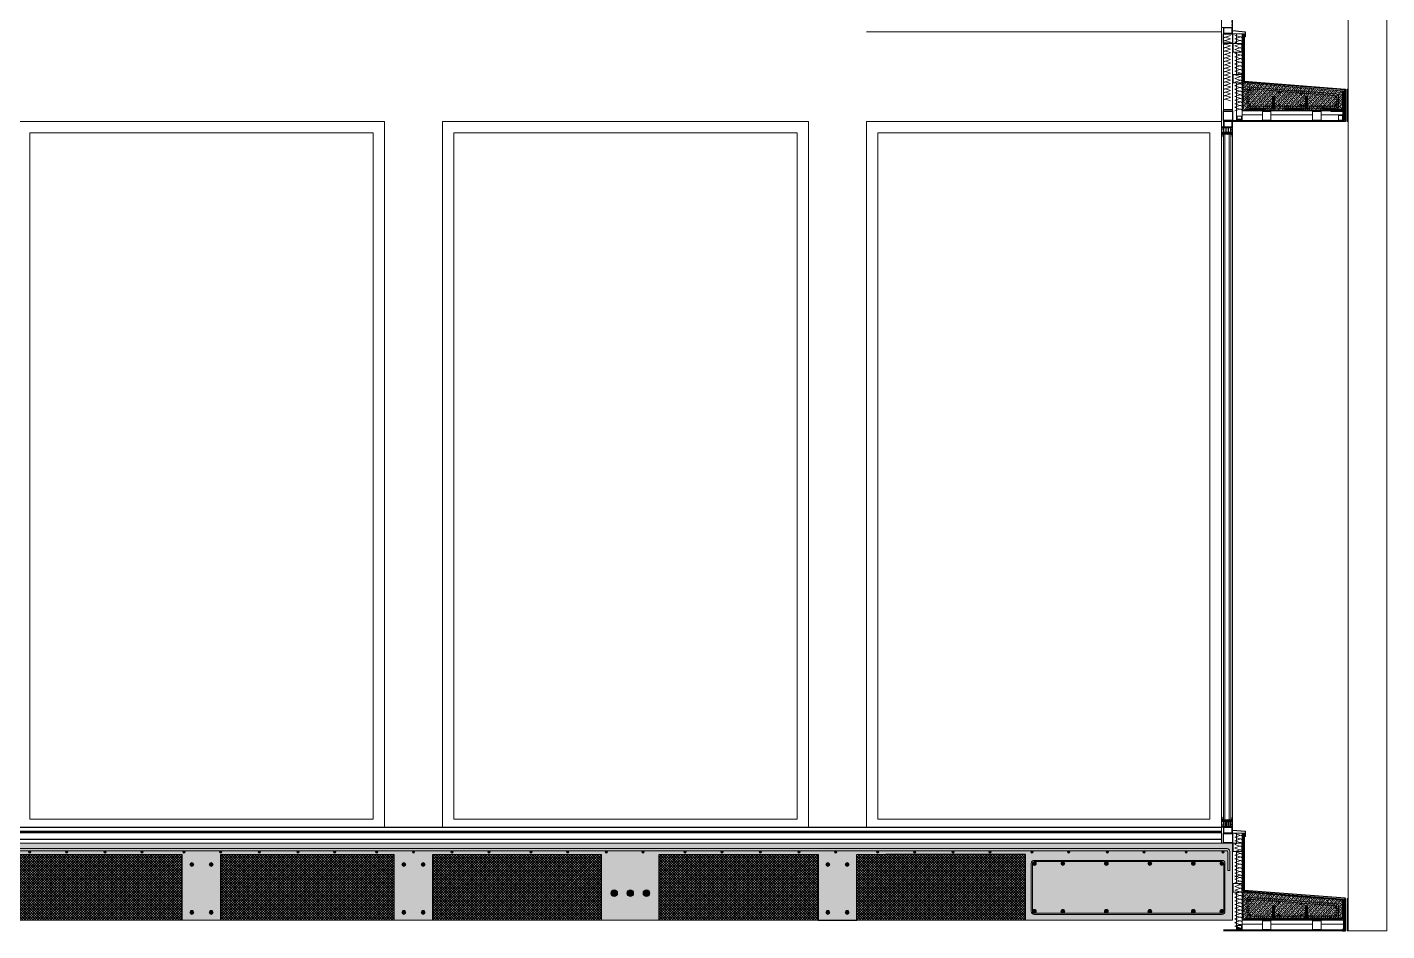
# Model space of a CAD drawing. Header units: metres. Extents: x -175 to 101, y -7 to 93.
# Drawn here: x 54.22 to 61.28, y -5.48 to -0.79 of the extents above; entities that cross this region are included whole.
import ezdxf

# ---------------------------------------------------------------- set-up
doc = ezdxf.new("R2010")
doc.units = ezdxf.units.M
doc.linetypes.add('GESTRICHELT', pattern=[0.75, 0.5, -0.25])
doc.linetypes.add('HIDDEN', pattern=[0.375, 0.25, -0.125])
for name, color, linetype, lineweight, transparency in [('DC_AISLAMIENTO', 14, 'Continuous', 9, 0.3), ('DC_ARMADURA', 251, 'Continuous', 9, 0.3), ('DC_LINEA DISCONTINUA', 251, 'HIDDEN', 9, 0.3), ('DC_SOMBREADO', 252, 'Continuous', 9, 0.4), ('DC_TRANSPARENTE', 251, 'Continuous', 9, 0.4), ('DG_CALLES', 250, 'Continuous', 9, 0.5)]:
    doc.layers.add(name, color=color, linetype=linetype, lineweight=lineweight, transparency=transparency)
doc.layers.add('DC_LINEA', color=251, linetype='Continuous', lineweight=9)

# ---------------------------------------------------------------- blocks, each defined once
blk = doc.blocks.new('EPS')
at = {"layer": 'DC_SOMBREADO', "linetype": 'Continuous', "transparency": 33554577}
h = blk.add_hatch(dxfattribs=at)
h.set_pattern_fill('ANSI37', color=9, scale=0.003)
h.set_pattern_definition([(45, (-0.414305, -0.79556), (-0.006735192091, 0.006735192091), []), (135, (-0.414305, -0.79556), (-0.006735192091, -0.006735192091), [])])
h.paths.add_polyline_path([(-6232.4327, 2478.7017), (-6233.3077, 2478.7017), (-6233.3077, 2478.3617), (-6232.4327, 2478.3617)])
blk.add_line((-6233.3077, 2478.7017), (-6232.4327, 2478.7017))
at = {"layer": 'DC_LINEA', "linetype": 'Continuous'}
for p, q in [((-6233.3077, 2478.3617), (-6233.3077, 2478.7017)), ((-6232.4327, 2478.3617), (-6232.4327, 2478.7017))]:
    blk.add_line(p, q, dxfattribs=at)
at = {"layer": 'DC_TRANSPARENTE', "linetype": 'Continuous'}
blk.add_line((-6232.4327, 2478.3617), (-6233.3077, 2478.3617), dxfattribs=at)
blk = doc.blocks.new('AISLM1')
at = {"layer": 'DC_AISLAMIENTO'}
for p, q in [((-6235.44, 2491.68), (-6235.419, 2491.743)), ((-6235.417, 2491.743), (-6235.396, 2491.68))]:
    blk.add_line(p, q, dxfattribs=at)
blk.add_arc((-6235.44, 2491.749), 0.0225, 345, 90, dxfattribs=at)

msp = doc.modelspace()

# ---------------------------------------------------------------- hatches: boundary and pattern name
at = {"layer": 'DC_ARMADURA'}
h = msp.add_hatch(color=256, dxfattribs=at)
edge = h.paths.add_edge_path()
edge.add_arc((60.5671, -1.119), 0.005, 0, 360)
h = msp.add_hatch(color=256, dxfattribs=at)
edge = h.paths.add_edge_path()
edge.add_arc((60.7198, -1.1309), 0.005, 0, 360)
h = msp.add_hatch(color=256, dxfattribs=at)
edge = h.paths.add_edge_path()
edge.add_arc((60.5678, -1.1976), 0.005, 0, 360)
h = msp.add_hatch(color=256, dxfattribs=at)
edge = h.paths.add_edge_path()
edge.add_arc((60.7186, -1.1976), 0.005, 0, 360)
h = msp.add_hatch(color=256, dxfattribs=at)
edge = h.paths.add_edge_path()
edge.add_arc((60.8335, -1.1976), 0.005, 0, 360)
h = msp.add_hatch(color=256, dxfattribs=at)
edge = h.paths.add_edge_path()
edge.add_arc((60.834, -1.1398), 0.005, 0, 360)
h = msp.add_hatch(color=256, dxfattribs=at)
edge = h.paths.add_edge_path()
edge.add_arc((61.0141, -1.1537), 0.005, 0, 360)
h = msp.add_hatch(color=256, dxfattribs=at)
edge = h.paths.add_edge_path()
edge.add_arc((61.0143, -1.1976), 0.005, 0, 360)
h = msp.add_hatch(color=256, dxfattribs=at)
edge = h.paths.add_edge_path()
edge.add_arc((54.2371, -5.0746), 0.006, 0, 360)
h = msp.add_hatch(color=256, dxfattribs=at)
edge = h.paths.add_edge_path()
edge.add_arc((54.4281, -5.0746), 0.006, 0, 360)
h = msp.add_hatch(color=256, dxfattribs=at)
edge = h.paths.add_edge_path()
edge.add_arc((54.6281, -5.0746), 0.006, 0, 360)
h = msp.add_hatch(color=256, dxfattribs=at)
edge = h.paths.add_edge_path()
edge.add_arc((54.8191, -5.0746), 0.006, 0, 360)
h = msp.add_hatch(color=256, dxfattribs=at)
edge = h.paths.add_edge_path()
edge.add_arc((55.0371, -5.0746), 0.006, 0, 360)
h = msp.add_hatch(color=256, dxfattribs=at)
edge = h.paths.add_edge_path()
edge.add_arc((55.2281, -5.0746), 0.006, 0, 360)
h = msp.add_hatch(color=256, dxfattribs=at)
edge = h.paths.add_edge_path()
edge.add_arc((55.4281, -5.0746), 0.006, 0, 360)
h = msp.add_hatch(color=256, dxfattribs=at)
edge = h.paths.add_edge_path()
edge.add_arc((55.6281, -5.0746), 0.006, 0, 360)
h = msp.add_hatch(color=256, dxfattribs=at)
edge = h.paths.add_edge_path()
edge.add_arc((55.8191, -5.0746), 0.006, 0, 360)
h = msp.add_hatch(color=256, dxfattribs=at)
edge = h.paths.add_edge_path()
edge.add_arc((56.0371, -5.0746), 0.006, 0, 360)
h = msp.add_hatch(color=256, dxfattribs=at)
edge = h.paths.add_edge_path()
edge.add_arc((56.2281, -5.0746), 0.006, 0, 360)
h = msp.add_hatch(color=256, dxfattribs=at)
edge = h.paths.add_edge_path()
edge.add_arc((56.4281, -5.0746), 0.006, 0, 360)
h = msp.add_hatch(color=256, dxfattribs=at)
edge = h.paths.add_edge_path()
edge.add_arc((56.6191, -5.0746), 0.006, 0, 360)
h = msp.add_hatch(color=256, dxfattribs=at)
edge = h.paths.add_edge_path()
edge.add_arc((56.8371, -5.0746), 0.006, 0, 360)
h = msp.add_hatch(color=256, dxfattribs=at)
edge = h.paths.add_edge_path()
edge.add_arc((57.0281, -5.0746), 0.006, 0, 360)
h = msp.add_hatch(color=256, dxfattribs=at)
edge = h.paths.add_edge_path()
edge.add_arc((57.2281, -5.0746), 0.006, 0, 360)
h = msp.add_hatch(color=256, dxfattribs=at)
edge = h.paths.add_edge_path()
edge.add_arc((57.4191, -5.0746), 0.006, 0, 360)
h = msp.add_hatch(color=256, dxfattribs=at)
edge = h.paths.add_edge_path()
edge.add_arc((57.6371, -5.0746), 0.006, 0, 360)
h = msp.add_hatch(color=256, dxfattribs=at)
edge = h.paths.add_edge_path()
edge.add_arc((57.8281, -5.0746), 0.006, 0, 360)
h = msp.add_hatch(color=256, dxfattribs=at)
edge = h.paths.add_edge_path()
edge.add_arc((58.0281, -5.0746), 0.006, 0, 360)
h = msp.add_hatch(color=256, dxfattribs=at)
edge = h.paths.add_edge_path()
edge.add_arc((58.2281, -5.0746), 0.006, 0, 360)
h = msp.add_hatch(color=256, dxfattribs=at)
edge = h.paths.add_edge_path()
edge.add_arc((58.4191, -5.0746), 0.006, 0, 360)
h = msp.add_hatch(color=256, dxfattribs=at)
edge = h.paths.add_edge_path()
edge.add_arc((58.6371, -5.0746), 0.006, 0, 360)
h = msp.add_hatch(color=256, dxfattribs=at)
edge = h.paths.add_edge_path()
edge.add_arc((58.8281, -5.0746), 0.006, 0, 360)
h = msp.add_hatch(color=256, dxfattribs=at)
edge = h.paths.add_edge_path()
edge.add_arc((59.0281, -5.0746), 0.006, 0, 360)
h = msp.add_hatch(color=256, dxfattribs=at)
edge = h.paths.add_edge_path()
edge.add_arc((59.2191, -5.0746), 0.006, 0, 360)
h = msp.add_hatch(color=256, dxfattribs=at)
edge = h.paths.add_edge_path()
edge.add_arc((59.4371, -5.0746), 0.006, 0, 360)
h = msp.add_hatch(color=256, dxfattribs=at)
edge = h.paths.add_edge_path()
edge.add_arc((59.6281, -5.0746), 0.006, 0, 360)
h = msp.add_hatch(color=256, dxfattribs=at)
edge = h.paths.add_edge_path()
edge.add_arc((59.8281, -5.0746), 0.006, 0, 360)
h = msp.add_hatch(color=256, dxfattribs=at)
edge = h.paths.add_edge_path()
edge.add_arc((60.0191, -5.0746), 0.006, 0, 360)
h = msp.add_hatch(color=256, dxfattribs=at)
edge = h.paths.add_edge_path()
edge.add_arc((60.2371, -5.0746), 0.006, 0, 360)
h = msp.add_hatch(color=256, dxfattribs=at)
edge = h.paths.add_edge_path()
edge.add_arc((60.4281, -5.0746), 0.006, 0, 360)
h = msp.add_hatch(color=256, dxfattribs=at)
edge = h.paths.add_edge_path()
edge.add_arc((55.0781, -5.1386), 0.01, 0, 360)
h = msp.add_hatch(color=256, dxfattribs=at)
edge = h.paths.add_edge_path()
edge.add_arc((55.1781, -5.1386), 0.01, 0, 360)
h = msp.add_hatch(color=256, dxfattribs=at)
edge = h.paths.add_edge_path()
edge.add_arc((56.1781, -5.1386), 0.01, 0, 360)
h = msp.add_hatch(color=256, dxfattribs=at)
edge = h.paths.add_edge_path()
edge.add_arc((56.2781, -5.1386), 0.01, 0, 360)
h = msp.add_hatch(color=256, dxfattribs=at)
edge = h.paths.add_edge_path()
edge.add_arc((58.3781, -5.1386), 0.01, 0, 360)
h = msp.add_hatch(color=256, dxfattribs=at)
edge = h.paths.add_edge_path()
edge.add_arc((58.4781, -5.1386), 0.01, 0, 360)
h = msp.add_hatch(color=256, dxfattribs=at)
edge = h.paths.add_edge_path()
edge.add_arc((59.4491, -5.1336), 0.01, 0, 360)
h = msp.add_hatch(color=256, dxfattribs=at)
edge = h.paths.add_edge_path()
edge.add_arc((59.5969, -5.1336), 0.01, 0, 360)
h = msp.add_hatch(color=256, dxfattribs=at)
edge = h.paths.add_edge_path()
edge.add_arc((59.8227, -5.1336), 0.01, 0, 360)
h = msp.add_hatch(color=256, dxfattribs=at)
edge = h.paths.add_edge_path()
edge.add_arc((60.0486, -5.1336), 0.01, 0, 360)
h = msp.add_hatch(color=256, dxfattribs=at)
edge = h.paths.add_edge_path()
edge.add_arc((60.2744, -5.1336), 0.01, 0, 360)
h = msp.add_hatch(color=256, dxfattribs=at)
edge = h.paths.add_edge_path()
edge.add_arc((60.4221, -5.1336), 0.01, 0, 360)
h = msp.add_hatch(color=256, dxfattribs=at)
edge = h.paths.add_edge_path()
edge.add_arc((57.2699, -5.2876), 0.0173, 0, 360)
h = msp.add_hatch(color=256, dxfattribs=at)
edge = h.paths.add_edge_path()
edge.add_arc((57.3531, -5.2876), 0.0173, 0, 360)
h = msp.add_hatch(color=256, dxfattribs=at)
edge = h.paths.add_edge_path()
edge.add_arc((57.4364, -5.2876), 0.0173, 0, 360)
h = msp.add_hatch(color=256, dxfattribs=at)
edge = h.paths.add_edge_path()
edge.add_arc((60.5671, -5.3236), 0.005, 0, 360)
h = msp.add_hatch(color=256, dxfattribs=at)
edge = h.paths.add_edge_path()
edge.add_arc((60.7198, -5.3355), 0.005, 0, 360)
h = msp.add_hatch(color=256, dxfattribs=at)
edge = h.paths.add_edge_path()
edge.add_arc((60.834, -5.3444), 0.005, 0, 360)
h = msp.add_hatch(color=256, dxfattribs=at)
edge = h.paths.add_edge_path()
edge.add_arc((61.0141, -5.3583), 0.005, 0, 360)
h = msp.add_hatch(color=256, dxfattribs=at)
edge = h.paths.add_edge_path()
edge.add_arc((55.0781, -5.3876), 0.01, 0, 360)
h = msp.add_hatch(color=256, dxfattribs=at)
edge = h.paths.add_edge_path()
edge.add_arc((55.1781, -5.3876), 0.01, 0, 360)
h = msp.add_hatch(color=256, dxfattribs=at)
edge = h.paths.add_edge_path()
edge.add_arc((56.1781, -5.3876), 0.01, 0, 360)
h = msp.add_hatch(color=256, dxfattribs=at)
edge = h.paths.add_edge_path()
edge.add_arc((56.2781, -5.3876), 0.01, 0, 360)
h = msp.add_hatch(color=256, dxfattribs=at)
edge = h.paths.add_edge_path()
edge.add_arc((58.3781, -5.3876), 0.01, 0, 360)
h = msp.add_hatch(color=256, dxfattribs=at)
edge = h.paths.add_edge_path()
edge.add_arc((58.4781, -5.3876), 0.01, 0, 360)
h = msp.add_hatch(color=256, dxfattribs=at)
edge = h.paths.add_edge_path()
edge.add_arc((59.4491, -5.3816), 0.01, 0, 360)
h = msp.add_hatch(color=256, dxfattribs=at)
edge = h.paths.add_edge_path()
edge.add_arc((59.5969, -5.3816), 0.01, 0, 360)
h = msp.add_hatch(color=256, dxfattribs=at)
edge = h.paths.add_edge_path()
edge.add_arc((59.8227, -5.3816), 0.01, 0, 360)
h = msp.add_hatch(color=256, dxfattribs=at)
edge = h.paths.add_edge_path()
edge.add_arc((60.0486, -5.3816), 0.01, 0, 360)
h = msp.add_hatch(color=256, dxfattribs=at)
edge = h.paths.add_edge_path()
edge.add_arc((60.2744, -5.3816), 0.01, 0, 360)
h = msp.add_hatch(color=256, dxfattribs=at)
edge = h.paths.add_edge_path()
edge.add_arc((60.4221, -5.3816), 0.01, 0, 360)
h = msp.add_hatch(color=256, dxfattribs=at)
edge = h.paths.add_edge_path()
edge.add_arc((60.5678, -5.4022), 0.005, 0, 360)
h = msp.add_hatch(color=256, dxfattribs=at)
edge = h.paths.add_edge_path()
edge.add_arc((60.7186, -5.4022), 0.005, 0, 360)
h = msp.add_hatch(color=256, dxfattribs=at)
edge = h.paths.add_edge_path()
edge.add_arc((60.8335, -5.4022), 0.005, 0, 360)
h = msp.add_hatch(color=256, dxfattribs=at)
edge = h.paths.add_edge_path()
edge.add_arc((61.0143, -5.4022), 0.005, 0, 360)
at = {"layer": 'DC_LINEA', "transparency": 33554651}
h = msp.add_hatch(dxfattribs=at)
h.set_pattern_fill('AR-CONC', color=256, scale=0.001)
h.set_pattern_definition([(50, (-0.87998, -10.63795), (0.18218467, -0.0159391), [0.01905, -0.20955]), (355, (-0.87998, -10.63795), (-0.0352434, 0.19105685), [0.01524, -0.1676406]), (100.45144, (-0.8648, -10.63928), (0.14694125, 0.17511775), [0.01619, -0.17809024]), (46.1842, (-0.87998, -10.58715), (0.271079, -0.0420423), [0.028575, -0.314325]), (96.63556, (-0.8574, -10.59066), (0.2374041, 0.2474261), [0.024285, -0.2671356]), (351.18415, (-0.87998, -10.58715), (0.2374041, 0.2474261), [0.02286, -0.2514597]), (21, (-0.85458, -10.59985), (0.1516144, -0.1022652), [0.01905, -0.20955]), (326, (-0.85458, -10.59985), (0.061802, 0.18418797), [0.01524, -0.16764]), (71.45144, (-0.84195, -10.60837), (0.2134164, 0.08192277), [0.01619, -0.17808994]), (37.5, (-0.879984, -10.63795), (0.0030886, 0.08455504), [0, -0.165608, 0, -0.17018, 0, -0.168275]), (7.5, (-0.87998, -10.63795), (0.06681966, 0.10018057), [0, -0.097028, 0, -0.161798, 0, -0.064135]), (327.5, (-0.936626, -10.63795), (0.135590595, -0.005728744), [0, -0.0635, 0, -0.19812, 0, -0.26289]), (317.5, (-0.96203, -10.63795), (0.14812918, 0.0254265), [0, -0.08255, 0, -0.131572, 0, -0.18669])])
h.paths.add_polyline_path([(52.7531, -5.0876), (51.9281, -5.0876), (51.9281, -5.4276), (51.7281, -5.4276), (51.7281, -5.0876), (50.9031, -5.0876), (50.9031, -5.3776), (50.9031, -5.4276), (50.6031, -5.4276), (50.6031, -5.0876), (49.7281, -5.0876), (49.7281, -5.4276), (49.5281, -5.4276), (49.5281, -5.0876), (48.6281, -5.0876), (48.6281, -5.4276), (48.4281, -5.4276), (48.4281, -5.0876), (47.5281, -5.0876), (47.5281, -5.3776), (47.5281, -5.4276), (47.3281, -5.4276), (47.3281, -5.0876), (46.4531, -5.0876), (46.4531, -5.4276), (46.1531, -5.4276), (46.1531, -5.0876), (45.3281, -5.0876), (45.3281, -5.4276), (45.1281, -5.4276), (45.1281, -5.0876), (44.2531, -5.0876), (44.2531, -5.4276), (43.1781, -5.4276), (43.1781, -5.0276), (60.4781, -5.0276), (60.4781, -5.4276), (59.4031, -5.4276), (59.4031, -5.0876), (58.5281, -5.0876), (58.5281, -5.4276), (58.3281, -5.4276), (58.3281, -5.0876), (57.5031, -5.0876), (57.5031, -5.3776), (57.5031, -5.4276), (57.2031, -5.4276), (57.2031, -5.0876), (56.3281, -5.0876), (56.3281, -5.4276), (56.1281, -5.4276), (56.1281, -5.0876), (55.2281, -5.0876), (55.2281, -5.4276), (55.0281, -5.4276), (55.0281, -5.0876), (54.1281, -5.0876), (54.1281, -5.4276), (53.9281, -5.4276), (53.9281, -5.0876), (53.0531, -5.0876), (53.0531, -5.4276), (52.7531, -5.4276)])
at = {"layer": 'DC_SOMBREADO', "linetype": 'Continuous', "true_color": 0x000000, "transparency": 33554495}
h = msp.add_hatch(dxfattribs=at)
h.set_pattern_fill('BRASS', color=18, scale=0.0025, angle=47)
h.set_pattern_definition([(47, (6277.349402, -2502.086795), (-0.011610240013, 0.010826723966), []), (47, (6277.343597, -2502.081382), (-0.011610240013, 0.010826723966), [0.0079375, -0.00396875])])
h.paths.add_polyline_path([(60.5331, -1.0826), (61.0481, -1.123), (61.0481, -1.223), (60.5331, -1.223)])
at = {"layer": 'DC_SOMBREADO', "linetype": 'Continuous', "transparency": 33554577}
h = msp.add_hatch(dxfattribs=at)
h.set_pattern_fill('ANSI37', color=9, scale=0.003)
h.set_pattern_definition([(45, (-0.194289, -17.870023), (-0.0067351921, 0.0067351921), []), (135, (-0.194289, -17.870023), (-0.0067351921, -0.0067351921), [])])
h.paths.add_polyline_path([(55.0281, -5.0876), (54.1281, -5.0876), (54.1281, -5.4276), (55.0281, -5.4276)])
h = msp.add_hatch(dxfattribs=at)
h.set_pattern_fill('ANSI37', color=9, scale=0.003)
h.set_pattern_definition([(45, (-1.294289, -17.870023), (-0.0067351921, 0.0067351921), []), (135, (-1.294289, -17.870023), (-0.0067351921, -0.0067351921), [])])
h.paths.add_polyline_path([(56.1281, -5.0876), (55.2281, -5.0876), (55.2281, -5.4276), (56.1281, -5.4276)])
h = msp.add_hatch(dxfattribs=at)
h.set_pattern_fill('ANSI37', color=9, scale=0.003)
h.set_pattern_definition([(45, (-6.869288, -17.870023), (-0.0067351921, 0.0067351921), []), (135, (-6.869288, -17.870023), (-0.0067351921, -0.0067351921), [])])
h.paths.add_polyline_path([(58.3281, -5.0876), (57.5031, -5.0876), (57.5031, -5.4276), (58.3281, -5.4276)])
at = {"layer": 'DC_SOMBREADO', "linetype": 'Continuous', "true_color": 0x000000, "transparency": 33554495}
h = msp.add_hatch(dxfattribs=at)
h.set_pattern_fill('BRASS', color=18, scale=0.0025, angle=47)
h.set_pattern_definition([(47, (6277.349402, -2506.286408), (-0.011610240013, 0.010826723966), []), (47, (6277.343597, -2506.280995), (-0.011610240013, 0.010826723966), [0.0079375, -0.00396875])])
h.paths.add_polyline_path([(60.5331, -5.2822), (61.0481, -5.3226), (61.0481, -5.4226), (60.5331, -5.4226)])
at = {"layer": 'DG_CALLES', "linetype": 'Continuous', "true_color": 0x636466, "transparency": 33554483}
h = msp.add_hatch(color=251, dxfattribs=at)
h.dxf.hatch_style = 1
h.paths.add_polyline_path([(61.0481, -1.123), (61.0531, -1.1234), (61.0531, -1.228), (60.5281, -1.228), (60.5281, -1.0822), (60.5331, -1.0826), (60.5331, -1.223), (61.0481, -1.223)])
h = msp.add_hatch(color=251, dxfattribs=at)
h.dxf.hatch_style = 1
h.paths.add_polyline_path([(61.0481, -5.3226), (61.0531, -5.3231), (61.0531, -5.4276), (60.5281, -5.4276), (60.5281, -5.2818), (60.5331, -5.2822), (60.5331, -5.4226), (61.0481, -5.4226)])

# ---------------------------------------------------------------- linework, layer by layer
for p, q in [((60.4332, -0.8237), (60.4749, -0.8237)), ((60.4332, -1.2813), (60.4749, -1.2813)), ((60.4205, -4.9476), (43.2358, -4.9471)), ((60.4205, -4.9676), (43.2358, -4.9671)), ((43.2358, -4.9726), (60.4205, -4.9731)), ((60.4332, -4.9737), (60.4749, -4.9737)), ((54.1281, -5.0876), (55.0281, -5.0876)), ((55.0281, -5.4276), (55.0281, -5.0876)), ((55.0281, -5.4276), (55.0281, -5.0876)), ((55.2281, -5.4276), (55.2281, -5.0876)), ((55.2281, -5.0876), (56.1281, -5.0876)), ((56.1281, -5.4276), (56.1281, -5.0876)), ((56.3281, -5.4276), (56.3281, -5.0876)), ((57.2031, -5.4276), (57.2031, -5.0876)), ((57.5031, -5.4276), (57.5031, -5.0876)), ((59.4031, -5.0876), (58.6781, -5.0876))]:
    msp.add_line(p, q)
for points in [[(60.4332, -0.8237), (60.4332, -0.7947), (60.4749, -0.7947)], [(60.4332, -1.2813), (60.4332, -1.3103), (60.4749, -1.3103)], [(43.2358, -5.007), (60.4199, -5.0075)], [(60.4332, -4.9737), (60.4332, -4.9447), (60.4749, -4.9447)], [(58.3281, -5.0876), (58.3281, -5.4276), (58.5281, -5.4276), (58.5281, -5.0876)]]:
    msp.add_lwpolyline(points)
for points in [[(60.4321, -1.3135), (60.4427, -1.3135), (60.4427, -1.3393), (60.4321, -1.3393)], [(60.4549, -1.3393), (60.4443, -1.3393), (60.4443, -1.3135), (60.4549, -1.3135)], [(60.4559, -1.3135), (60.4665, -1.3135), (60.4665, -1.3393), (60.4559, -1.3393)], [(60.4321, -4.9415), (60.4427, -4.9415), (60.4427, -4.9157), (60.4321, -4.9157)], [(60.4549, -4.9157), (60.4443, -4.9157), (60.4443, -4.9415), (60.4549, -4.9415)], [(60.4559, -4.9415), (60.4665, -4.9415), (60.4665, -4.9157), (60.4559, -4.9157)]]:
    msp.add_lwpolyline(points, close=True)
at = {"layer": 'DC_ARMADURA', "ltscale": 0.2}
for p, q in [((60.5536, -1.2009), (60.5536, -1.1151)), ((60.5621, -1.1167), (60.562, -1.1992)), ((61.017, -1.1389), (60.5643, -1.1037)), ((61.0164, -1.1489), (60.5651, -1.1138)), ((61.0192, -1.1522), (61.0193, -1.1992)), ((61.0276, -1.2009), (61.0277, -1.151)), ((61.0159, -1.2026), (60.5653, -1.2026)), ((61.0159, -1.2126), (60.5653, -1.2126)), ((60.4491, -5.0566), (43.2071, -5.0566)), ((60.4491, -5.0686), (43.2071, -5.0686)), ((60.4531, -5.1706), (60.4531, -5.0726)), ((60.4631, -5.0706), (60.4631, -5.1706)), ((60.4631, -5.1706), (60.4531, -5.1706)), ((60.5536, -5.4055), (60.5536, -5.3197)), ((60.5621, -5.3214), (60.562, -5.4038)), ((61.017, -5.3435), (60.5643, -5.3083)), ((61.0164, -5.3535), (60.5651, -5.3184)), ((61.0192, -5.3568), (61.0193, -5.4038)), ((61.0276, -5.4055), (61.0277, -5.3556)), ((61.0159, -5.4072), (60.5653, -5.4072)), ((61.0159, -5.4172), (60.5653, -5.4172))]:
    msp.add_line(p, q, dxfattribs=at)
at = {"layer": 'DC_ARMADURA'}
for points in [[(60.4221, -5.3976), (59.4491, -5.3976, -0.414214), (59.4331, -5.3816), (59.4331, -5.1336, -0.414214), (59.4491, -5.1176), (60.4221, -5.1176, -0.414214), (60.4381, -5.1336), (60.4381, -5.3816, -0.414214)], [(60.4221, -5.3916), (59.4491, -5.3916, -0.414214), (59.4391, -5.3816), (59.4391, -5.1336, -0.414214), (59.4491, -5.1236), (60.4221, -5.1236, -0.414214), (60.4321, -5.1336), (60.4321, -5.3816, -0.414214)]]:
    msp.add_lwpolyline(points, format="xyb", close=True, dxfattribs=at)
at = {"layer": 'DC_ARMADURA', "ltscale": 0.2}
for centre, radius in [((60.5671, -1.119), 0.005), ((60.7198, -1.1309), 0.005), ((60.5678, -1.1976), 0.005), ((60.7186, -1.1976), 0.005), ((60.8335, -1.1976), 0.005), ((60.834, -1.1398), 0.005), ((61.0141, -1.1537), 0.005), ((61.0143, -1.1976), 0.005), ((54.2371, -5.0746), 0.006), ((54.4281, -5.0746), 0.006), ((54.6281, -5.0746), 0.006), ((54.8191, -5.0746), 0.006), ((55.0371, -5.0746), 0.006), ((55.2281, -5.0746), 0.006), ((55.4281, -5.0746), 0.006), ((55.6281, -5.0746), 0.006), ((55.8191, -5.0746), 0.006), ((56.0371, -5.0746), 0.006), ((56.2281, -5.0746), 0.006), ((56.4281, -5.0746), 0.006), ((56.6191, -5.0746), 0.006), ((56.8371, -5.0746), 0.006), ((57.0281, -5.0746), 0.006), ((57.2281, -5.0746), 0.006), ((57.4191, -5.0746), 0.006), ((57.6371, -5.0746), 0.006), ((57.8281, -5.0746), 0.006), ((58.0281, -5.0746), 0.006), ((58.2281, -5.0746), 0.006), ((58.4191, -5.0746), 0.006), ((58.6371, -5.0746), 0.006), ((58.8281, -5.0746), 0.006), ((59.0281, -5.0746), 0.006), ((59.2191, -5.0746), 0.006), ((59.4371, -5.0746), 0.006), ((59.6281, -5.0746), 0.006), ((59.8281, -5.0746), 0.006), ((60.0191, -5.0746), 0.006), ((60.2371, -5.0746), 0.006), ((60.4281, -5.0746), 0.006), ((60.5671, -5.3236), 0.005), ((60.7198, -5.3355), 0.005), ((60.834, -5.3444), 0.005), ((61.0141, -5.3583), 0.005), ((60.5678, -5.4022), 0.005), ((60.7186, -5.4022), 0.005), ((60.8335, -5.4022), 0.005), ((61.0143, -5.4022), 0.005)]:
    msp.add_circle(centre, radius, dxfattribs=at)
at = {"layer": 'DC_ARMADURA'}
for centre, radius in [((55.0781, -5.1386), 0.01), ((55.1781, -5.1386), 0.01), ((56.1781, -5.1386), 0.01), ((56.2781, -5.1386), 0.01), ((58.3781, -5.1386), 0.01), ((58.4781, -5.1386), 0.01), ((59.4491, -5.1336), 0.01), ((59.5969, -5.1336), 0.01), ((59.8227, -5.1336), 0.01), ((60.0486, -5.1336), 0.01), ((60.2744, -5.1336), 0.01), ((60.4221, -5.1336), 0.01), ((57.2699, -5.2876), 0.0173), ((57.3531, -5.2876), 0.0173), ((57.4364, -5.2876), 0.0173), ((55.0781, -5.3876), 0.01), ((55.1781, -5.3876), 0.01), ((56.1781, -5.3876), 0.01), ((56.2781, -5.3876), 0.01), ((58.3781, -5.3876), 0.01), ((58.4781, -5.3876), 0.01), ((59.4491, -5.3816), 0.01), ((59.5969, -5.3816), 0.01), ((59.8227, -5.3816), 0.01), ((60.0486, -5.3816), 0.01), ((60.2744, -5.3816), 0.01), ((60.4221, -5.3816), 0.01)]:
    msp.add_circle(centre, radius, dxfattribs=at)
at = {"layer": 'DC_ARMADURA', "ltscale": 0.2}
for centre, radius, start, end in [((60.5653, -1.1153), 0.0117, 94.76364, 180.28134), ((60.5652, -1.1169), 0.00311, 91.06541, 184.21855), ((60.5653, -1.1992), 0.00333, 180, 270), ((61.0159, -1.1992), 0.00333, 270, 0), ((61.0159, -1.1522), 0.00332, 359.83578, 85.35428), ((61.0151, -1.1513), 0.0126, 359.8255, 81.87696), ((60.5653, -1.2009), 0.0117, 180, 270), ((61.0159, -1.2009), 0.0117, 270, 0), ((60.4491, -5.0706), 0.014, 0, 90), ((60.4491, -5.0726), 0.004, 0, 90), ((60.5653, -5.3199), 0.0117, 94.76364, 180.28134), ((60.5652, -5.3215), 0.00311, 91.06541, 184.21855), ((61.0159, -5.3568), 0.00332, 359.83578, 85.35428), ((61.0151, -5.3559), 0.0126, 359.8255, 81.87696), ((60.5653, -5.4055), 0.0117, 180, 270), ((60.5653, -5.4038), 0.00333, 180, 270), ((61.0159, -5.4038), 0.00333, 270, 0), ((61.0159, -5.4055), 0.0117, 270, 0)]:
    msp.add_arc(centre, radius, start, end, dxfattribs=at)
at = {"layer": 'DC_LINEA', "linetype": 'Continuous'}
for p, q in [((61.0781, -1.1154), (61.0781, 2.967)), ((60.4205, -0.7976), (60.4205, -1.3103)), ((60.43, -1.2271), (60.43, -0.8225)), ((60.5332, -0.827), (60.4781, -0.827)), ((60.4981, -0.878), (60.4981, -0.827)), ((60.5382, -0.827), (60.5332, -0.827)), ((60.43, -0.8789), (60.43, -0.878)), ((60.4776, -1.228), (60.4776, -0.878)), ((60.4781, -1.078), (60.4781, -0.877)), ((60.4781, -0.8789), (60.4781, -0.878)), ((60.4981, -1.0381), (60.4981, -0.9221)), ((60.4981, -1.278), (60.4981, -1.0822)), ((60.5281, -1.0822), (60.5331, -1.0826)), ((61.0481, -1.123), (60.5331, -1.0826)), ((60.535, -1.0777), (61.0581, -1.1188)), ((61.0481, -1.123), (61.0531, -1.1234)), ((61.0531, -1.1234), (61.0531, -1.2775)), ((61.0581, -1.1188), (61.0581, -1.278)), ((61.0731, -1.115), (61.0731, -1.283)), ((61.0731, -1.115), (61.0781, -1.1154)), ((61.0781, -1.1154), (61.0781, -1.283)), ((60.43, -1.2271), (60.43, -1.228)), ((60.4981, -1.2697), (60.5281, -1.2697)), ((60.5281, -1.228), (61.0231, -1.228)), ((60.5281, -1.228), (60.5281, -1.278)), ((60.5281, -1.248), (60.6326, -1.248)), ((60.6767, -1.248), (60.892, -1.248)), ((60.9361, -1.248), (61.05, -1.248)), ((60.9874, -1.2307), (60.9874, -1.228)), ((60.9874, -1.228), (61.0527, -1.228)), ((61.05, -1.2307), (60.9874, -1.2307)), ((60.9896, -1.228), (61.0531, -1.228)), ((61.05, -1.2775), (61.05, -1.2307)), ((61.0531, -1.228), (61.0531, -1.2082)), ((60.43, -1.278), (61.0458, -1.278)), ((60.4781, -1.283), (61.0458, -1.283)), ((61.0458, -1.283), (61.0458, -1.278)), ((61.0476, -1.283), (61.0476, -1.2761)), ((61.0476, -1.2761), (61.0495, -1.2761)), ((61.0476, -1.283), (61.0631, -1.283)), ((61.0495, -1.2761), (61.0495, -1.278)), ((61.0581, -1.278), (61.0495, -1.278)), ((61.0531, -1.2775), (61.05, -1.2775)), ((61.0731, -1.283), (61.0781, -1.283)), ((61.0781, -5.3154), (61.0781, -1.283)), ((60.5332, -4.977), (60.4781, -4.977)), ((60.4981, -5.028), (60.4981, -4.977)), ((60.5382, -4.977), (60.5332, -4.977)), ((60.4781, -5.228), (60.4781, -5.027)), ((60.4981, -5.2381), (60.4981, -5.0721)), ((55.2281, -5.4276), (55.2281, -5.0876)), ((56.1281, -5.4276), (56.1281, -5.0876)), ((59.4031, -5.4276), (59.4031, -5.0876)), ((60.4981, -5.478), (60.4981, -5.2822)), ((60.5281, -5.2818), (60.5331, -5.2822)), ((61.0481, -5.3226), (61.0531, -5.3231)), ((55.2281, -5.4276), (55.0281, -5.4276)), ((56.3281, -5.4276), (56.1281, -5.4276)), ((57.2031, -5.4276), (57.5031, -5.4276)), ((59.4031, -5.4276), (60.4781, -5.4276)), ((60.9896, -5.428), (61.0531, -5.428)), ((61.0531, -5.4276), (61.0531, -5.4078)), ((60.4981, -5.4697), (60.5281, -5.4697)), ((60.5281, -5.448), (60.6326, -5.448)), ((60.6767, -5.448), (60.892, -5.448)), ((60.9367, -5.448), (61.0531, -5.448))]:
    msp.add_line(p, q, dxfattribs=at)
at = {"layer": 'DC_LINEA'}
for p, q in [((60.43, -0.827), (60.4781, -0.827)), ((60.43, -0.878), (60.4781, -0.878)), ((60.43, -1.278), (60.4781, -1.278)), ((60.4781, -5.4276), (60.4781, -5.0276)), ((58.3281, -5.0876), (57.5031, -5.0876))]:
    msp.add_line(p, q, dxfattribs=at)
at = {"layer": 'DC_LINEA', "color": 7, "lineweight": 0}
for p, q in [((60.4749, -0.8237), (60.4749, -0.7947)), ((60.4749, -1.2813), (60.4749, -1.3103)), ((60.4305, -1.3937), (60.4305, -3.1555)), ((60.4385, -3.1555), (60.4385, -1.3937)), ((60.4601, -1.3937), (60.4601, -3.1555)), ((60.4681, -3.1555), (60.4681, -1.3937)), ((60.4305, -4.8613), (60.4305, -3.1055)), ((60.4385, -3.1055), (60.4385, -4.8613)), ((60.4601, -4.8613), (60.4601, -3.1055)), ((60.4681, -3.1055), (60.4681, -4.8613)), ((60.4749, -4.9737), (60.4749, -4.9447))]:
    msp.add_line(p, q, dxfattribs=at)
at = {"layer": 'DC_LINEA', "lineweight": 25}
for p, q in [((61.0481, -1.2512), (61.05, -1.2512)), ((60.5013, -1.2762), (60.5013, -1.278)), ((60.525, -1.2762), (60.525, -1.278)), ((61.0481, -1.2749), (61.05, -1.2749)), ((60.5382, -4.977), (60.5382, -5.273))]:
    msp.add_line(p, q, dxfattribs=at)
at = {"layer": 'DC_LINEA', "color": 7, "lineweight": 0}
for points in [[(60.4205, -0.7541), (60.4205, -0.7947), (60.43, -0.7947), (60.43, -0.827)], [(60.475, -0.7915), (60.475, -0.7831), (60.4739, -0.7831), (60.4739, -0.7799), (60.475, -0.7799), (60.475, -0.781), (60.476, -0.781), (60.476, -0.7663), (60.475, -0.7663), (60.475, -0.7679), (60.4739, -0.7679), (60.4739, -0.7615), (60.475, -0.7615), (60.475, -0.7631), (60.476, -0.7631), (60.476, -0.7557), (60.475, -0.7557), (60.475, -0.7573), (60.4744, -0.7573), (60.4739, -0.7573), (60.4739, -0.7541), (60.4781, -0.7541), (60.4781, -0.7947), (60.4781, -0.827)], [(60.475, -1.3135), (60.4681, -1.3135), (60.4681, -1.3393), (60.4718, -1.3393), (60.4718, -1.3409), (60.4268, -1.3409), (60.4268, -1.3393), (60.4305, -1.3393), (60.4305, -1.3135), (60.4236, -1.3135), (60.4236, -1.3219), (60.4247, -1.3219), (60.4247, -1.3251), (60.4236, -1.3251), (60.4236, -1.324), (60.4226, -1.324), (60.4226, -1.3387), (60.4236, -1.3387), (60.4236, -1.3372), (60.4247, -1.3372), (60.4247, -1.3435), (60.4236, -1.3435), (60.4236, -1.3419), (60.4226, -1.3419), (60.4226, -1.3493), (60.4236, -1.3493), (60.4236, -1.3477), (60.4242, -1.3477), (60.4247, -1.3477), (60.4247, -1.3509), (60.4205, -1.3509), (60.4205, -1.3103), (60.43, -1.3103), (60.43, -1.278)], [(60.475, -1.3135), (60.475, -1.3219), (60.4739, -1.3219), (60.4739, -1.3251), (60.475, -1.3251), (60.475, -1.324), (60.476, -1.324), (60.476, -1.3387), (60.475, -1.3387), (60.475, -1.3372), (60.4739, -1.3372), (60.4739, -1.3435), (60.475, -1.3435), (60.475, -1.3419), (60.476, -1.3419), (60.476, -1.3493), (60.475, -1.3493), (60.475, -1.3477), (60.4744, -1.3477), (60.4739, -1.3477), (60.4739, -1.3509), (60.4781, -1.3509), (60.4781, -1.3103), (60.4781, -1.278)], [(60.4385, -1.3488), (60.4305, -1.3488), (60.4305, -1.3937)], [(60.4385, -1.3937), (60.4385, -1.3488), (60.4496, -1.3493), (60.4601, -1.3488), (60.4601, -1.3937)], [(60.4681, -1.3937), (60.4681, -1.3488), (60.4601, -1.3488)], [(60.4385, -4.9062), (60.4305, -4.9062), (60.4305, -4.8613)], [(60.4385, -4.8613), (60.4385, -4.9062), (60.4496, -4.9057), (60.4601, -4.9062), (60.4601, -4.8613)], [(60.4681, -4.8613), (60.4681, -4.9062), (60.4601, -4.9062)], [(60.475, -4.9415), (60.4681, -4.9415), (60.4681, -4.9157), (60.4718, -4.9157), (60.4718, -4.9141), (60.4268, -4.9141), (60.4268, -4.9157), (60.4305, -4.9157), (60.4305, -4.9415), (60.4236, -4.9415), (60.4236, -4.9331), (60.4247, -4.9331), (60.4247, -4.9299), (60.4236, -4.9299), (60.4236, -4.931), (60.4226, -4.931), (60.4226, -4.9163), (60.4236, -4.9163), (60.4236, -4.9179), (60.4247, -4.9179), (60.4247, -4.9115), (60.4236, -4.9115), (60.4236, -4.9131), (60.4226, -4.9131), (60.4226, -4.9057), (60.4236, -4.9057), (60.4236, -4.9073), (60.4242, -4.9073), (60.4247, -4.9073), (60.4247, -4.9041), (60.4205, -4.9041), (60.4205, -4.9447), (60.43, -4.9447), (60.43, -4.977)], [(60.475, -4.9415), (60.475, -4.9331), (60.4739, -4.9331), (60.4739, -4.9299), (60.475, -4.9299), (60.475, -4.931), (60.476, -4.931), (60.476, -4.9163), (60.475, -4.9163), (60.475, -4.9179), (60.4739, -4.9179), (60.4739, -4.9115), (60.475, -4.9115), (60.475, -4.9131), (60.476, -4.9131), (60.476, -4.9057), (60.475, -4.9057), (60.475, -4.9073), (60.4744, -4.9073), (60.4739, -4.9073), (60.4739, -4.9041), (60.4781, -4.9041), (60.4781, -4.9447), (60.4781, -4.977)]]:
    msp.add_lwpolyline(points, dxfattribs=at)
at = {"layer": 'DC_LINEA', "lineweight": 25}
for points in [[(60.4781, -0.878), (60.43, -0.878), (60.43, -0.827), (60.4781, -0.827)], [(60.4769, -0.8768), (60.431, -0.8768), (60.431, -0.8282), (60.4769, -0.8282)], [(60.4781, -1.278), (60.43, -1.278), (60.43, -1.227), (60.4781, -1.227)], [(60.4769, -1.2768), (60.431, -1.2768), (60.431, -1.2282), (60.4769, -1.2282)], [(60.4781, -5.028), (60.43, -5.028), (60.43, -4.977), (60.4781, -4.977)], [(60.4769, -5.0268), (60.431, -5.0268), (60.431, -4.9782), (60.4769, -4.9782)]]:
    msp.add_lwpolyline(points, close=True, dxfattribs=at)
at = {"layer": 'DC_LINEA'}
for points in [[(60.4781, -0.8105), (60.5448, -0.8166), (60.5448, -0.843), (60.5442, -0.8437), (60.5401, -0.8437), (60.5401, -0.8418), (60.5428, -0.8418), (60.5428, -0.8184), (60.4781, -0.8125)], [(60.4781, -4.9605), (60.5448, -4.9666), (60.5448, -4.993), (60.5442, -4.9937), (60.5401, -4.9937), (60.5401, -4.9918), (60.5428, -4.9918), (60.5428, -4.9684), (60.4781, -4.9625)]]:
    msp.add_lwpolyline(points, dxfattribs=at)
at = {"layer": 'DC_LINEA', "lineweight": 25}
for points in [[(60.5281, -0.827), (60.5281, -1.0822)], [(60.5332, -0.827), (60.5332, -1.0758)], [(61.0481, -1.2512), (61.0481, -1.2749)], [(60.525, -1.2762), (60.5013, -1.2762)], [(60.5281, -4.977), (60.5281, -5.2322)], [(60.525, -5.4762), (60.5013, -5.4762)]]:
    msp.add_lwpolyline(points, dxfattribs=at)
for points in [[(60.5382, -0.827), (60.5382, -1.073), (61.062, -1.1141, -0.39143), (61.0631, -1.1153), (61.0631, -1.283)], [(60.5332, -4.977), (60.5332, -5.2758), (60.5373, -5.2737), (60.535, -5.2777), (61.0581, -5.3188), (61.0581, -5.478), (61.0495, -5.478), (61.0495, -5.4761), (61.0476, -5.4761), (61.0476, -5.483), (61.0631, -5.483), (61.0631, -5.3153, 0.39143), (61.062, -5.3141), (60.5382, -5.273), (60.5373, -5.2737)]]:
    msp.add_lwpolyline(points, format="xyb", dxfattribs=at)
at = {"layer": 'DC_LINEA', "lineweight": 15}
for points in [[(60.4781, -0.9221), (60.4808, -0.9221), (60.4808, -0.878), (60.4781, -0.878)], [(60.4781, -0.9221), (60.4781, -0.878)], [(60.4808, -0.878), (60.5281, -0.878), (60.5281, -0.9221), (60.4808, -0.9221)], [(60.5264, -0.878), (60.5264, -0.9221)], [(60.4781, -1.0822), (60.4808, -1.0822), (60.4808, -1.0381), (60.4781, -1.0381)], [(60.4781, -1.0822), (60.4781, -1.0381)], [(60.4808, -1.0381), (60.5281, -1.0381), (60.5281, -1.0822), (60.4808, -1.0822)], [(60.5264, -1.0381), (60.5264, -1.0822)], [(60.6326, -1.228), (60.6326, -1.2307), (60.6767, -1.2307), (60.6767, -1.228)], [(60.6326, -1.228), (60.6767, -1.228)], [(60.6767, -1.2307), (60.6767, -1.278), (60.6326, -1.278), (60.6326, -1.2307)], [(60.8925, -1.228), (60.8925, -1.2307), (60.9367, -1.2307), (60.9367, -1.228)], [(60.8925, -1.228), (60.9367, -1.228)], [(60.9367, -1.2307), (60.9367, -1.278), (60.8925, -1.278), (60.8925, -1.2307)], [(60.6767, -1.2763), (60.6326, -1.2763)], [(60.9367, -1.2763), (60.8925, -1.2763)], [(60.4808, -5.028), (60.5281, -5.028), (60.5281, -5.0721), (60.4808, -5.0721)], [(60.5264, -5.028), (60.5264, -5.0721)], [(60.4808, -5.2381), (60.5281, -5.2381), (60.5281, -5.2822), (60.4808, -5.2822)], [(60.5264, -5.2381), (60.5264, -5.2822)], [(60.6767, -5.4307), (60.6767, -5.478), (60.6326, -5.478), (60.6326, -5.4307)], [(60.9367, -5.4307), (60.9367, -5.478), (60.8925, -5.478), (60.8925, -5.4307)], [(60.6767, -5.4763), (60.6326, -5.4763)], [(60.9367, -5.4763), (60.8925, -5.4763)]]:
    msp.add_lwpolyline(points, dxfattribs=at)
at = {"layer": 'DC_LINEA', "linetype": 'Continuous'}
for points in [[(61.0531, -1.1234), (61.0531, -1.228), (60.5281, -1.228), (60.5281, -1.0822)], [(61.0481, -1.123), (61.0481, -1.223), (60.5331, -1.223), (60.5331, -1.0826)], [(61.0495, -5.478), (61.0531, -5.478), (61.0531, -5.3234), (60.5278, -5.2822)], [(61.0531, -5.3231), (61.0531, -5.4276), (60.5281, -5.4276), (60.5281, -5.2818)], [(61.0481, -5.3226), (61.0481, -5.4226), (60.5331, -5.4226), (60.5331, -5.2822)], [(61.0231, -5.428), (60.5281, -5.428), (60.5281, -5.478)], [(60.43, -5.483), (61.0458, -5.483), (61.0458, -5.478), (60.43, -5.478)]]:
    msp.add_lwpolyline(points, dxfattribs=at)
at = {"layer": 'DC_LINEA', "color": 8, "lineweight": 0, "true_color": 0x767676}
for points in [[(60.4205, -1.3509), (60.4205, -1.3937), (60.4205, -3.1555)], [(60.4781, -1.3509), (60.4781, -1.3937), (60.4781, -3.1555)], [(60.4205, -4.9041), (60.4205, -4.8613), (60.4205, -3.1055)], [(60.4781, -4.9041), (60.4781, -4.8613), (60.4781, -3.1055)], [(60.43, -4.96), (60.43, -5.0276), (60.4205, -5.0276), (60.4205, -4.9447)]]:
    msp.add_lwpolyline(points, dxfattribs=at)
at = {"layer": 'DC_LINEA', "color": 7, "lineweight": 0}
for points in [[(60.4448, -1.3462), (60.4432, -1.3451), (60.4385, -1.3451), (60.4369, -1.3462), (60.4295, -1.3462), (60.4295, -1.361), (60.4279, -1.361), (60.4279, -1.3425), (60.4707, -1.3425), (60.4707, -1.361), (60.4691, -1.361), (60.4691, -1.3462), (60.4617, -1.3462), (60.4607, -1.3451), (60.4554, -1.3451), (60.4538, -1.3462)], [(60.4448, -4.9089), (60.4432, -4.9099), (60.4385, -4.9099), (60.4369, -4.9089), (60.4295, -4.9089), (60.4295, -4.894), (60.4279, -4.894), (60.4279, -4.9126), (60.4707, -4.9126), (60.4707, -4.894), (60.4691, -4.894), (60.4691, -4.9089), (60.4617, -4.9089), (60.4607, -4.9099), (60.4554, -4.9099), (60.4538, -4.9089)]]:
    msp.add_lwpolyline(points, close=True, dxfattribs=at)
at = {"layer": 'DC_LINEA', "color": 8, "lineweight": 5, "true_color": 0x767676}
for points in [[(60.4279, -1.3462), (60.4279, -1.3456)], [(60.4279, -4.9089), (60.4279, -4.9094)]]:
    msp.add_lwpolyline(points, dxfattribs=at)
at = {"layer": 'DC_LINEA', "ltscale": 0.2}
msp.add_lwpolyline([(60.4781, -5.0276), (43.1781, -5.0276)], dxfattribs=at)
at = {"layer": 'DC_LINEA', "lineweight": 15}
for points in [[(60.4781, -5.028), (60.4808, -5.028), (60.4808, -5.0721), (60.4781, -5.0721)], [(60.4781, -5.2381), (60.4808, -5.2381), (60.4808, -5.2822), (60.4781, -5.2822)], [(60.6767, -5.428), (60.6767, -5.4307), (60.6326, -5.4307), (60.6326, -5.428)], [(60.9367, -5.428), (60.9367, -5.4307), (60.8925, -5.4307), (60.8925, -5.428)]]:
    msp.add_lwpolyline(points, close=True, dxfattribs=at)
at = {"layer": 'DC_LINEA', "linetype": 'Continuous'}
msp.add_lwpolyline([(61.0781, -5.483), (61.0731, -5.483), (61.0731, -5.315), (61.0781, -5.3154)], close=True, dxfattribs=at)
at = {"layer": 'DC_LINEA DISCONTINUA', "linetype": 'Continuous'}
for p, q in [((60.5373, -1.0737), (60.5332, -1.0758)), ((60.5373, -1.0737), (60.535, -1.0777)), ((60.5382, -1.073), (60.5373, -1.0737))]:
    msp.add_line(p, q, dxfattribs=at)
at = {"layer": 'DC_LINEA DISCONTINUA', "ltscale": 0.0004, "transparency": 33554559}
for p, q in [((61.0481, -1.218), (60.5331, -1.218)), ((61.0481, -5.4176), (60.5331, -5.4176))]:
    msp.add_line(p, q, dxfattribs=at)
for points in [[(60.69, -1.218), (60.69, -1.153), (60.685, -1.153), (60.685, -1.218)], [(60.695, -1.218), (60.695, -1.153), (60.69, -1.153), (60.69, -1.218)], [(60.8565, -1.218), (60.8565, -1.153), (60.8615, -1.153), (60.8615, -1.218)], [(60.8615, -1.218), (60.8615, -1.153), (60.8665, -1.153), (60.8665, -1.218)], [(60.69, -5.4176), (60.69, -5.3526), (60.685, -5.3526), (60.685, -5.4176)], [(60.695, -5.4176), (60.695, -5.3526), (60.69, -5.3526), (60.69, -5.4176)], [(60.8565, -5.4176), (60.8565, -5.3526), (60.8615, -5.3526), (60.8615, -5.4176)], [(60.8615, -5.4176), (60.8615, -5.3526), (60.8665, -5.3526), (60.8665, -5.4176)]]:
    msp.add_lwpolyline(points, dxfattribs=at)
at = {"layer": 'DC_TRANSPARENTE', "linetype": 'Continuous'}
for p, q in [((60.4205, -0.8166), (58.5781, -0.8166)), ((61.0481, -1.123), (60.5331, -1.0826)), ((60.43, -1.3355), (60.43, -1.328)), ((60.3605, -1.342), (60.3605, -4.9041)), ((61.0481, -5.3226), (60.5331, -5.2822)), ((55.0281, -5.4276), (54.1281, -5.4276)), ((56.1281, -5.4276), (55.2281, -5.4276)), ((58.3281, -5.4276), (57.5031, -5.4276))]:
    msp.add_line(p, q, dxfattribs=at)
at = {"layer": 'DC_TRANSPARENTE', "linetype": 'GESTRICHELT', "ltscale": 15}
msp.add_line((60.4776, -1.22), (60.4308, -1.22), dxfattribs=at)
at = {"layer": 'DC_TRANSPARENTE'}
msp.add_line((60.3605, -4.9041), (58.6381, -4.9041), dxfattribs=at)
msp.add_lwpolyline([(61.0781, 3.6056), (61.2781, 3.6056), (61.2781, -5.483), (61.0781, -5.483)], dxfattribs=at)
at = {"layer": 'DC_TRANSPARENTE', "transparency": 33554508}
for points in [[(60.525, -1.2548), (60.5013, -1.2548), (60.5013, -1.2762)], [(60.525, -1.2549), (60.525, -1.2762)], [(61.0267, -1.2512), (61.0267, -1.2749), (61.0481, -1.2749)], [(61.0268, -1.2512), (61.0481, -1.2512)], [(60.525, -5.4548), (60.5013, -5.4548), (60.5013, -5.4762), (60.5013, -5.478)], [(60.525, -5.4549), (60.525, -5.4762), (60.525, -5.478)]]:
    msp.add_lwpolyline(points, dxfattribs=at)
at = {"layer": 'DC_TRANSPARENTE', "linetype": 'Continuous'}
for points in [[(54.1781, -4.9475), (54.1781, -1.282), (56.0781, -1.282), (56.0781, -4.9476)], [(56.3781, -4.9475), (56.3781, -1.282), (58.2781, -1.282), (58.2781, -4.9476)], [(58.5781, -4.9476), (58.5781, -1.282), (60.4205, -1.282)], [(58.6381, -4.9041), (58.6381, -1.342), (60.3605, -1.342)]]:
    msp.add_lwpolyline(points, dxfattribs=at)
for points in [[(54.2381, -4.9041), (54.2381, -1.342), (56.0181, -1.342), (56.0181, -4.9041)], [(56.4381, -4.9041), (56.4381, -1.342), (58.2181, -1.342), (58.2181, -4.9041)]]:
    msp.add_lwpolyline(points, close=True, dxfattribs=at)

# ---------------------------------------------------------------- block references
at = {"layer": 'DC_AISLAMIENTO', "linetype": 'Continuous'}
for p, xscale, yscale, zscale, rotation in [((1048.4372, 2471.5478), 0.3965079477180554, 0.3965079477180554, 0.3965079477180554, 90.00000000000001), ((-977.7094, 2597.2456), -0.4166664258867389, 0.4166664258867389, 0.4166664258867389, 270), ((1048.4372, 2471.5299), 0.3965079477180554, 0.3965079477180554, 0.3965079477180554, 90.00000000000001), ((1048.4372, 2471.5121), 0.3965079477180554, 0.3965079477180554, 0.3965079477180554, 90.00000000000001), ((1048.4372, 2471.4942), 0.3965079477180554, 0.3965079477180554, 0.3965079477180554, 90.00000000000001), ((1048.4372, 2471.4764), 0.3965079477180554, 0.3965079477180554, 0.3965079477180554, 90.00000000000001), ((-977.7094, 2597.2269), -0.4166664258867389, 0.4166664258867389, 0.4166664258867389, 270), ((-977.7094, 2597.2081), -0.4166664258867389, 0.4166664258867389, 0.4166664258867389, 270), ((-977.7094, 2597.1894), -0.4166664258867389, 0.4166664258867389, 0.4166664258867389, 270), ((-977.7094, 2597.1706), -0.4166664258867389, 0.4166664258867389, 0.4166664258867389, 270), ((1048.4372, 2471.4585), 0.3965079477180554, 0.3965079477180554, 0.3965079477180554, 90.00000000000001), ((1048.4372, 2471.4407), 0.3965079477180554, 0.3965079477180554, 0.3965079477180554, 90.00000000000001), ((1048.4372, 2471.4229), 0.3965079477180554, 0.3965079477180554, 0.3965079477180554, 90.00000000000001), ((1048.4372, 2471.405), 0.3965079477180554, 0.3965079477180554, 0.3965079477180554, 90.00000000000001), ((-977.7094, 2597.1519), -0.4166664258867389, 0.4166664258867389, 0.4166664258867389, 270), ((-977.7094, 2597.1331), -0.4166664258867389, 0.4166664258867389, 0.4166664258867389, 270), ((-977.7094, 2597.1144), -0.4166664258867389, 0.4166664258867389, 0.4166664258867389, 270), ((-977.7094, 2597.0956), -0.4166664258867389, 0.4166664258867389, 0.4166664258867389, 270), ((1048.4372, 2471.3872), 0.3965079477180554, 0.3965079477180554, 0.3965079477180554, 90.00000000000001), ((1048.4372, 2471.3693), 0.3965079477180554, 0.3965079477180554, 0.3965079477180554, 90.00000000000001), ((1048.4372, 2471.3515), 0.3965079477180554, 0.3965079477180554, 0.3965079477180554, 90.00000000000001), ((1048.4372, 2471.3336), 0.3965079477180554, 0.3965079477180554, 0.3965079477180554, 90.00000000000001), ((-977.7094, 2597.0769), -0.4166664258867389, 0.4166664258867389, 0.4166664258867389, 270), ((-977.7094, 2597.0581), -0.4166664258867389, 0.4166664258867389, 0.4166664258867389, 270), ((-977.7094, 2597.0394), -0.4166664258867389, 0.4166664258867389, 0.4166664258867389, 270), ((1048.4372, 2471.3158), 0.3965079477180554, 0.3965079477180554, 0.3965079477180554, 90.00000000000001), ((1048.4372, 2471.298), 0.3965079477180554, 0.3965079477180554, 0.3965079477180554, 90.00000000000001), ((1048.4372, 2471.2801), 0.3965079477180554, 0.3965079477180554, 0.3965079477180554, 90.00000000000001), ((1048.4372, 2471.2623), 0.3965079477180554, 0.3965079477180554, 0.3965079477180554, 90.00000000000001), ((-977.7094, 2597.0206), -0.4166664258867389, 0.4166664258867389, 0.4166664258867389, 270), ((-977.7094, 2597.0019), -0.4166664258867389, 0.4166664258867389, 0.4166664258867389, 270), ((-977.7094, 2596.9831), -0.4166664258867389, 0.4166664258867389, 0.4166664258867389, 270), ((-977.7094, 2596.9644), -0.4166664258867389, 0.4166664258867389, 0.4166664258867389, 270), ((1048.4372, 2471.2444), 0.3965079477180554, 0.3965079477180554, 0.3965079477180554, 90.00000000000001), ((1048.4372, 2471.2266), 0.3965079477180554, 0.3965079477180554, 0.3965079477180554, 90.00000000000001), ((-977.7094, 2596.9456), -0.4166664258867389, 0.4166664258867389, 0.4166664258867389, 270), ((-977.7094, 2596.9269), -0.4166664258867389, 0.4166664258867389, 0.4166664258867389, 270), ((-977.7094, 2596.9081), -0.4166664258867389, 0.4166664258867389, 0.4166664258867389, 270), ((-977.7094, 2596.8894), -0.4166664258867389, 0.4166664258867389, 0.4166664258867389, 270), ((-977.7094, 2596.8706), -0.4166664258867389, 0.4166664258867389, 0.4166664258867389, 270), ((-977.7094, 2593.1019), -0.416666425886739, 0.416666425886739, 0.416666425886739, 270), ((-977.7094, 2593.0831), -0.416666425886739, 0.416666425886739, 0.416666425886739, 270), ((-977.7094, 2593.0644), -0.416666425886739, 0.416666425886739, 0.416666425886739, 270), ((-977.7094, 2593.0456), -0.416666425886739, 0.416666425886739, 0.416666425886739, 270), ((-977.7094, 2593.0269), -0.416666425886739, 0.416666425886739, 0.416666425886739, 270), ((-977.7094, 2593.0081), -0.416666425886739, 0.416666425886739, 0.416666425886739, 270), ((-977.7094, 2592.9894), -0.416666425886739, 0.416666425886739, 0.416666425886739, 270), ((-977.7094, 2592.9706), -0.416666425886739, 0.416666425886739, 0.416666425886739, 270), ((-977.7094, 2592.9519), -0.416666425886739, 0.416666425886739, 0.416666425886739, 270), ((-977.7094, 2592.9331), -0.416666425886739, 0.416666425886739, 0.416666425886739, 270), ((-977.7094, 2592.9144), -0.416666425886739, 0.416666425886739, 0.416666425886739, 270), ((-977.7094, 2592.8956), -0.416666425886739, 0.416666425886739, 0.416666425886739, 270), ((-977.7094, 2592.8831), -0.416666425886739, 0.416666425886739, 0.416666425886739, 270), ((-977.7094, 2592.8644), -0.416666425886739, 0.416666425886739, 0.416666425886739, 270), ((-977.7094, 2592.8456), -0.416666425886739, 0.416666425886739, 0.416666425886739, 270), ((-977.7094, 2592.8269), -0.416666425886739, 0.416666425886739, 0.416666425886739, 270), ((-977.7094, 2592.8081), -0.416666425886739, 0.416666425886739, 0.416666425886739, 270), ((-977.7094, 2592.7894), -0.416666425886739, 0.416666425886739, 0.416666425886739, 270), ((-977.7094, 2592.7706), -0.416666425886739, 0.416666425886739, 0.416666425886739, 270), ((-977.7094, 2592.7519), -0.416666425886739, 0.416666425886739, 0.416666425886739, 270), ((-977.7094, 2592.7331), -0.416666425886739, 0.416666425886739, 0.416666425886739, 270), ((-977.7094, 2592.7144), -0.416666425886739, 0.416666425886739, 0.416666425886739, 270), ((-977.7094, 2592.6956), -0.416666425886739, 0.416666425886739, 0.416666425886739, 270), ((-977.7094, 2592.6769), -0.416666425886739, 0.416666425886739, 0.416666425886739, 270), ((-977.7094, 2592.6581), -0.416666425886739, 0.416666425886739, 0.416666425886739, 270), ((-977.7094, 2592.6394), -0.416666425886739, 0.416666425886739, 0.416666425886739, 270), ((-977.7094, 2592.6206), -0.416666425886739, 0.416666425886739, 0.416666425886739, 270)]:
    msp.add_blockref('AISLM1', p, dxfattribs=dict(at, xscale=xscale, yscale=yscale, zscale=zscale, rotation=rotation))
at = {"layer": 'DC_LINEA', "linetype": 'Continuous'}
msp.add_blockref('EPS', (6289.6358, -2483.7893), dxfattribs=at)
at = {"layer": 'DC_LINEA', "linetype": 'Continuous', "xscale": -1}
msp.add_blockref('EPS', (-6173.9045, -2483.7893), dxfattribs=at)

doc.saveas('drawing.dxf')
